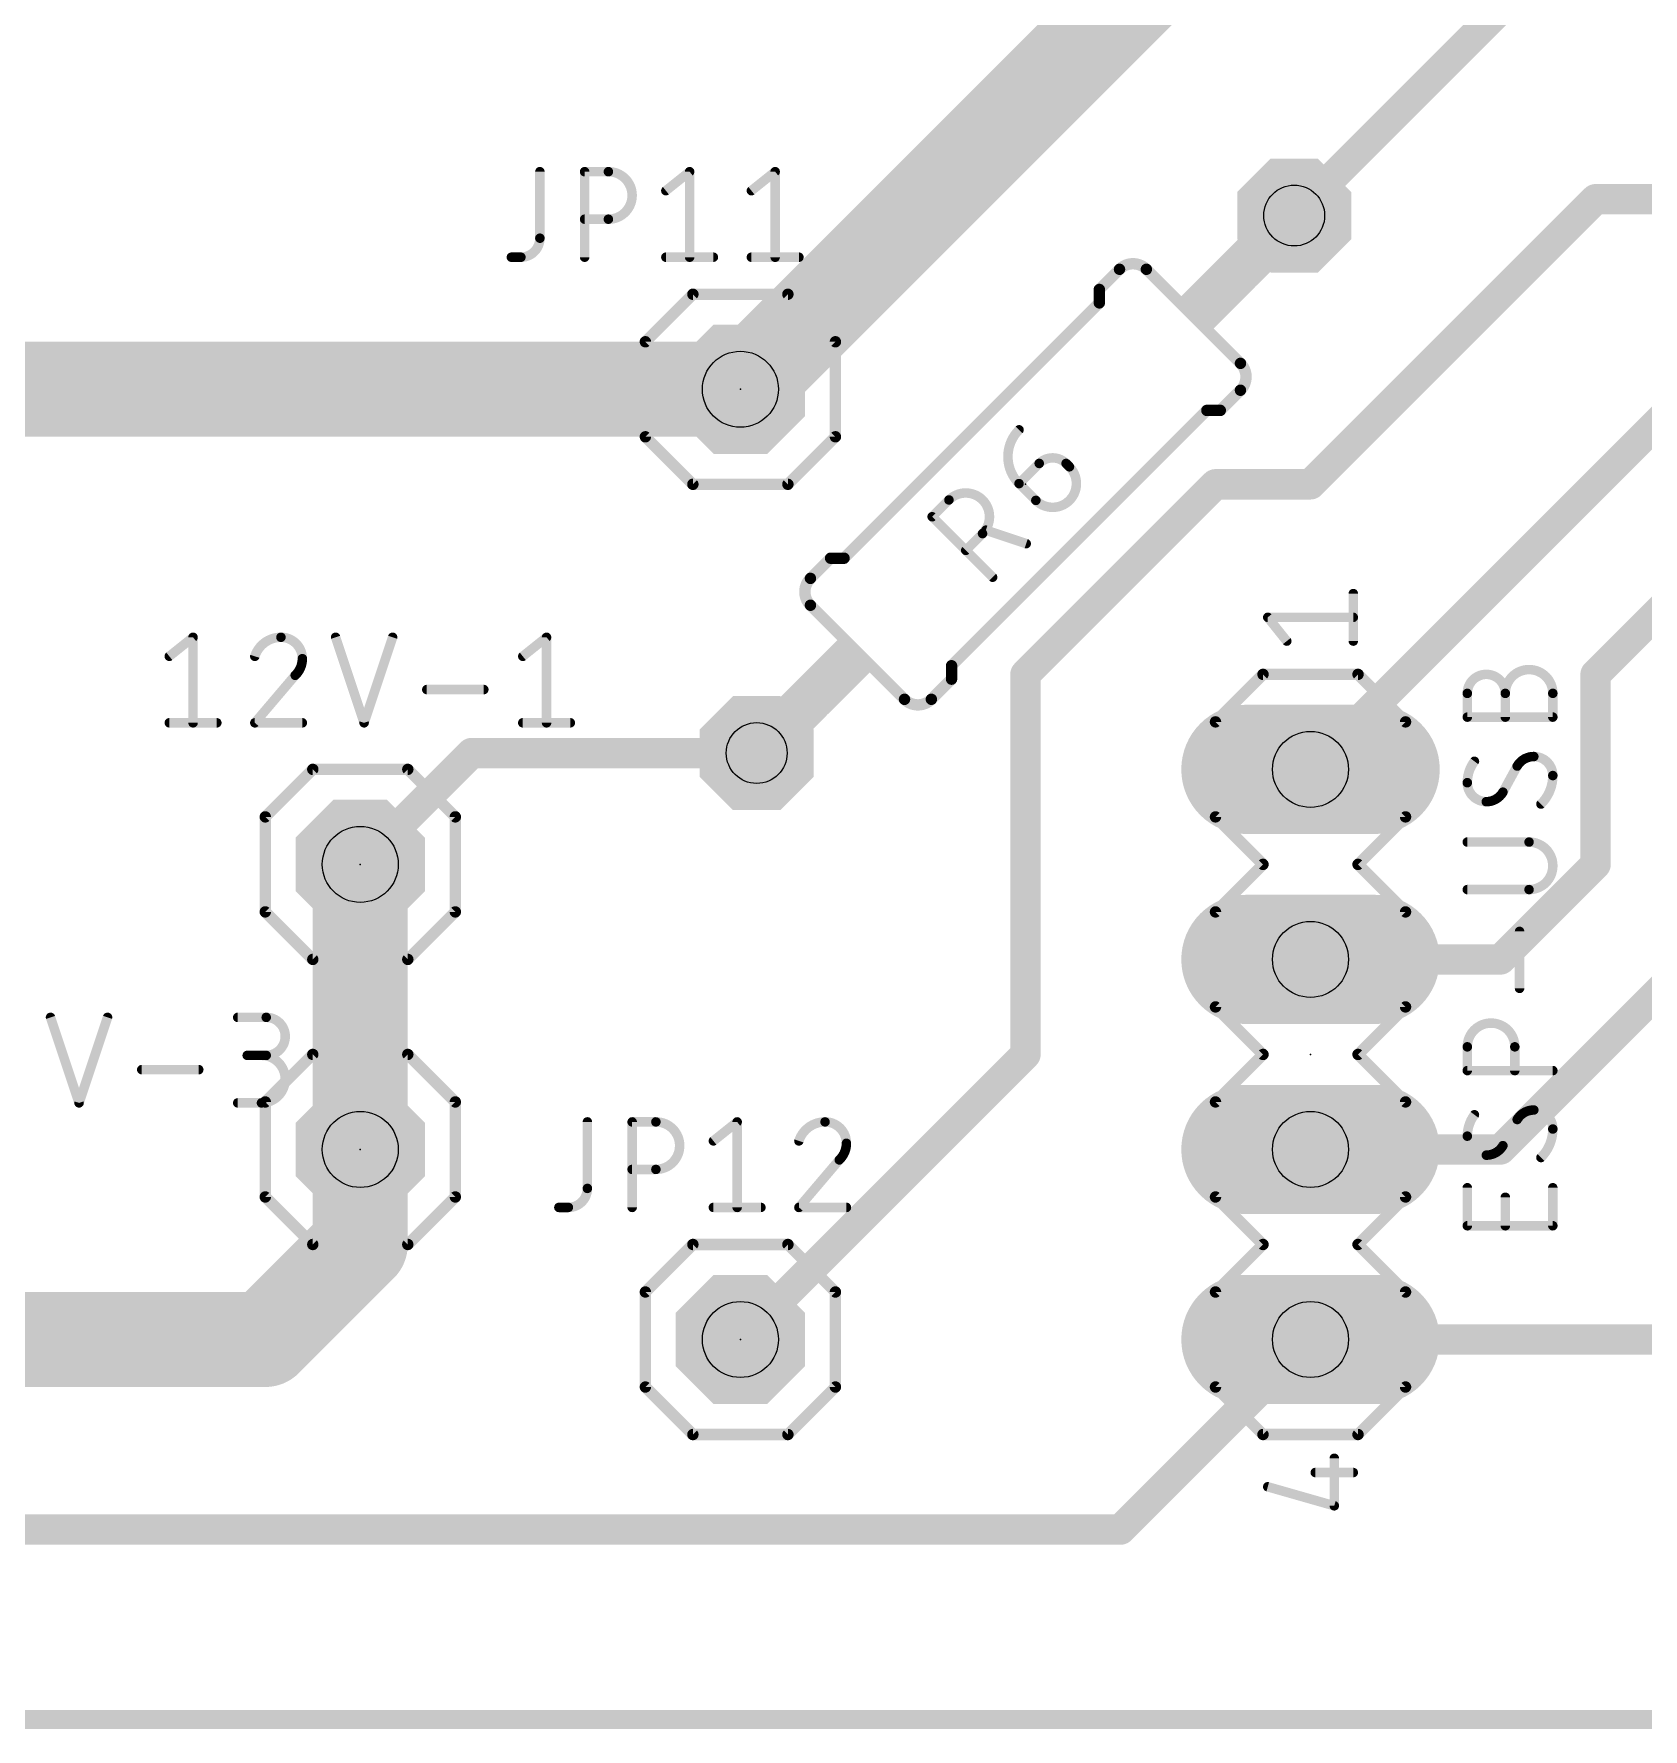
# Model space of a CAD drawing. Extents: x -0.44 to 7.02, y -0.01 to 4.84.
# Drawn here: x 1.678 to 2.525, y -0.005 to 0.887 of the extents above; entities that cross this region are included whole.
import ezdxf

# ---------------------------------------------------------------- set-up
doc = ezdxf.new("R2010")
doc.units = 0
for name, color, linetype in [('1', 12, 'CONTINUOUS'), ('17', 110, 'CONTINUOUS'), ('20', 31, 'CONTINUOUS'), ('21', 253, 'CONTINUOUS'), ('23', 53, 'CONTINUOUS'), ('25', 253, 'CONTINUOUS'), ('29', 253, 'CONTINUOUS'), ('30', 253, 'CONTINUOUS'), ('44', 253, 'CONTINUOUS'), ('51', 253, 'CONTINUOUS')]:
    doc.layers.add(name, color=color, linetype=linetype)

# ---------------------------------------------------------------- blocks, each defined once
blk = doc.blocks.new('RECT')
blk.add_solid([(-0.5, -0.5), (0.5, -0.5), (-0.5, 0.5), (0.5, 0.5)])
blk = doc.blocks.new('OCTAGONP')
at = {"const_width": 0.5}
blk.add_lwpolyline([(-0.25, -0.103553), (-0.25, 0.103553), (-0.103553, 0.25), (0.103553, 0.25), (0.25, 0.103553), (0.25, -0.103553), (0.103553, -0.25), (-0.103553, -0.25), (-0.25, -0.103553), (-0.25, 0.103553)], dxfattribs=at)
blk = doc.blocks.new('LONGP100')
at = {"const_width": 1}
blk.add_lwpolyline([(-0.5, 0), (0.5, 0)], dxfattribs=at)
at = {"const_width": 0.5}
for points in [[(-0.5, 0.25, 1), (-0.5, -0.25)], [(0.5, -0.25, 1), (0.5, 0.25)]]:
    blk.add_lwpolyline(points, format="xyb", dxfattribs=at)

msp = doc.modelspace()

# ---------------------------------------------------------------- linework, layer by layer
at = {"layer": '1'}
for points, const_width in [([(2.35, 0.5), (2.9, 1.05)], 0.016), ([(2.05, 0.7), (2.3, 0.95)], 0.05), ([(2.5, 0.55), (2.9, 0.95)], 0.016), ([(2.341421, 0.791421), (2.45, 0.9)], 0.016), ([(2.35, 0.65), (2.5, 0.8)], 0.016), ([(2.5, 0.8), (2.57, 0.8)], 0.016), ([(1.35, 0.7), (2.05, 0.7)], 0.05), ([(2.2, 0.55), (2.3, 0.65)], 0.016), ([(2.3, 0.65), (2.35, 0.65)], 0.016), ([(2.2, 0.35), (2.2, 0.55)], 0.016), ([(2.5, 0.45), (2.5, 0.55)], 0.016), ([(1.85, 0.45), (1.908579, 0.508579)], 0.016), ([(1.908579, 0.508579), (2.058579, 0.508579)], 0.016), ([(1.85, 0.45), (1.85, 0.3)], 0.05), ([(2.45, 0.4), (2.5, 0.45)], 0.016), ([(2.35, 0.4), (2.45, 0.4)], 0.016), ([(2.45, 0.3), (2.55, 0.4)], 0.016), ([(2.05, 0.2), (2.2, 0.35)], 0.016), ([(1.85, 0.25), (1.85, 0.3)], 0.05), ([(2.35, 0.3), (2.45, 0.3)], 0.016), ([(1.8, 0.2), (1.85, 0.25)], 0.05), ([(1.35, 0.2), (1.8, 0.2)], 0.05), ([(2.35, 0.2), (2.25, 0.1)], 0.016), ([(2.65, 0.2), (2.35, 0.2)], 0.016), ([(2.25, 0.1), (0.95, 0.1)], 0.016)]:
    msp.add_lwpolyline(points, dxfattribs=dict(at, const_width=const_width))
for points, const_width in [([(2.5, 0.804, 1), (2.5, 0.796)], 0.008), ([(2.502828, 0.797172, 1), (2.497172, 0.802828)], 0.008), ([(2.338593, 0.79425, 1), (2.34425, 0.788593)], 0.008), ([(2.05, 0.6875, 1), (2.05, 0.7125)], 0.025), ([(2.041161, 0.708839, 1), (2.058839, 0.691161)], 0.025), ([(2.3, 0.654, 1), (2.3, 0.646)], 0.008), ([(2.302828, 0.647172, 1), (2.297172, 0.652828)], 0.008), ([(2.347172, 0.652828, 1), (2.352828, 0.647172)], 0.008), ([(2.35, 0.646, 1), (2.35, 0.654)], 0.008), ([(2.204, 0.55, 1), (2.196, 0.55)], 0.008), ([(2.197172, 0.552828, 1), (2.202828, 0.547172)], 0.008), ([(2.504, 0.55, 1), (2.496, 0.55)], 0.008), ([(2.497172, 0.552828, 1), (2.502828, 0.547172)], 0.008), ([(1.908579, 0.512579, 1), (1.908579, 0.504579)], 0.008), ([(1.911407, 0.50575, 1), (1.90575, 0.511407)], 0.008), ([(2.058579, 0.504579, 1), (2.058579, 0.512579)], 0.008), ([(2.347172, 0.502828, 1), (2.352828, 0.497172)], 0.008), ([(1.8625, 0.45, 1), (1.8375, 0.45)], 0.025), ([(1.847172, 0.452828, 1), (1.852828, 0.447172)], 0.008), ([(2.502828, 0.447172, 1), (2.497172, 0.452828)], 0.008), ([(2.496, 0.45, 1), (2.504, 0.45)], 0.008), ([(2.35, 0.404, 1), (2.35, 0.396)], 0.008), ([(2.447172, 0.402828, 1), (2.452828, 0.397172)], 0.008), ([(2.45, 0.396, 1), (2.45, 0.404)], 0.008), ([(2.202828, 0.347172, 1), (2.197172, 0.352828)], 0.008), ([(2.196, 0.35, 1), (2.204, 0.35)], 0.008), ([(1.8625, 0.3, 1), (1.8375, 0.3)], 0.025), ([(1.8375, 0.3, 1), (1.8625, 0.3)], 0.025), ([(2.35, 0.304, 1), (2.35, 0.296)], 0.008), ([(2.447172, 0.302828, 1), (2.452828, 0.297172)], 0.008), ([(2.45, 0.296, 1), (2.45, 0.304)], 0.008), ([(1.858839, 0.241161, 1), (1.841161, 0.258839)], 0.025), ([(1.8375, 0.25, 1), (1.8625, 0.25)], 0.025), ([(1.8, 0.1875, 1), (1.8, 0.2125)], 0.025), ([(1.791161, 0.208839, 1), (1.808839, 0.191161)], 0.025), ([(2.047172, 0.202828, 1), (2.052828, 0.197172)], 0.008), ([(2.35, 0.204, 1), (2.35, 0.196)], 0.008), ([(2.352828, 0.197172, 1), (2.347172, 0.202828)], 0.008), ([(2.25, 0.096, 1), (2.25, 0.104)], 0.008), ([(2.247172, 0.102828, 1), (2.252828, 0.097172)], 0.008)]:
    msp.add_lwpolyline(points, format="xyb", dxfattribs=dict(at, const_width=const_width))
at = {"layer": '20', "const_width": 0.01}
msp.add_lwpolyline([(0.125, 0), (3.125, 0)], dxfattribs=at)
at = {"layer": '21'}
for points, const_width in [([(2.26364, 0.763137, 0.414214), (2.249497, 0.763137)], 0.006), ([(2.248437, 0.764198, 1), (2.250558, 0.762076)], 0.003), ([(2.250558, 0.762076, 1), (2.248437, 0.764198)], 0.003), ([(2.2647, 0.764198, 1), (2.262579, 0.762076)], 0.003), ([(2.262579, 0.762076, 1), (2.2647, 0.764198)], 0.003), ([(2.025, 0.7515, 1), (2.025, 0.7485)], 0.003), ([(2.026061, 0.748939, 1), (2.023939, 0.751061)], 0.003), ([(2.076061, 0.751061, 1), (2.073939, 0.748939)], 0.003), ([(2.075, 0.7485, 1), (2.075, 0.7515)], 0.003), ([(2.240391, 0.75253, 1), (2.237391, 0.75253)], 0.003), ([(2.23783, 0.753591, 1), (2.239952, 0.75147)], 0.003), ([(2.237391, 0.745459, 1), (2.240391, 0.745459)], 0.003), ([(2.239952, 0.744399, 1), (2.23783, 0.74652)], 0.003), ([(2.0015, 0.725, 1), (1.9985, 0.725)], 0.003), ([(1.998939, 0.726061, 1), (2.001061, 0.723939)], 0.003), ([(2.1015, 0.725, 1), (2.0985, 0.725)], 0.003), ([(2.098939, 0.723939, 1), (2.101061, 0.726061)], 0.003), ([(2.313137, 0.699497, 0.414214), (2.313137, 0.71364)], 0.006), ([(2.314198, 0.7147, 1), (2.312076, 0.712579)], 0.003), ([(2.312076, 0.712579, 1), (2.314198, 0.7147)], 0.003), ([(2.312076, 0.700558, 1), (2.314198, 0.698437)], 0.003), ([(2.314198, 0.698437, 1), (2.312076, 0.700558)], 0.003), ([(2.295459, 0.690391, 1), (2.295459, 0.687391)], 0.003), ([(2.29652, 0.68783, 1), (2.294399, 0.689952)], 0.003), ([(2.30147, 0.689952, 1), (2.303591, 0.68783)], 0.003), ([(2.30253, 0.687391, 1), (2.30253, 0.690391)], 0.003), ([(2.001061, 0.676061, 1), (1.998939, 0.673939)], 0.003), ([(2.101061, 0.673939, 1), (2.098939, 0.676061)], 0.003), ([(1.9985, 0.675, 1), (2.0015, 0.675)], 0.003), ([(2.0985, 0.675, 1), (2.1015, 0.675)], 0.003), ([(2.025, 0.6515, 1), (2.025, 0.6485)], 0.003), ([(2.023939, 0.648939, 1), (2.026061, 0.651061)], 0.003), ([(2.073939, 0.651061, 1), (2.076061, 0.648939)], 0.003), ([(2.075, 0.6485, 1), (2.075, 0.6515)], 0.003), ([(2.097469, 0.612609, 1), (2.097469, 0.609609)], 0.003), ([(2.09853, 0.610048, 1), (2.096409, 0.61217)], 0.003), ([(2.10348, 0.61217, 1), (2.105601, 0.610048)], 0.003), ([(2.10454, 0.609609, 1), (2.10454, 0.612609)], 0.003), ([(2.086863, 0.600502, 0.414214), (2.086863, 0.58636)], 0.006), ([(2.085802, 0.601563, 1), (2.087923, 0.599442)], 0.003), ([(2.087923, 0.599442, 1), (2.085802, 0.601563)], 0.003), ([(2.087923, 0.587421, 1), (2.085802, 0.5853)], 0.003), ([(2.085802, 0.5853, 1), (2.087923, 0.587421)], 0.003), ([(2.37375, 0.5925, 1), (2.37125, 0.5925)], 0.0025), ([(2.328476, 0.580781, 1), (2.326524, 0.579219)], 0.0025), ([(2.3275, 0.58125, 1), (2.3275, 0.57875)], 0.0025), ([(2.3725, 0.57875, 1), (2.3725, 0.58125)], 0.0025), ([(2.336524, 0.566719, 1), (2.338476, 0.568281)], 0.0025), ([(2.37125, 0.5675, 1), (2.37375, 0.5675)], 0.0025), ([(2.162609, 0.55454, 1), (2.159609, 0.55454)], 0.003), ([(2.160048, 0.555601, 1), (2.16217, 0.55348)], 0.003), ([(2.159609, 0.547469, 1), (2.162609, 0.547469)], 0.003), ([(2.16217, 0.546409, 1), (2.160048, 0.54853)], 0.003), ([(2.325, 0.5515, 1), (2.325, 0.5485)], 0.003), ([(2.326061, 0.548939, 1), (2.323939, 0.551061)], 0.003), ([(2.376061, 0.551061, 1), (2.373939, 0.548939)], 0.003), ([(2.375, 0.5485, 1), (2.375, 0.5515)], 0.003), ([(2.13636, 0.536863, 0.414214), (2.150502, 0.536863)], 0.006), ([(2.137421, 0.537923, 1), (2.1353, 0.535802)], 0.003), ([(2.1353, 0.535802, 1), (2.137421, 0.537923)], 0.003), ([(2.149442, 0.537923, 1), (2.151563, 0.535802)], 0.003), ([(2.151563, 0.535802, 1), (2.149442, 0.537923)], 0.003), ([(2.3015, 0.525, 1), (2.2985, 0.525)], 0.003), ([(2.298939, 0.526061, 1), (2.301061, 0.523939)], 0.003), ([(2.4015, 0.525, 1), (2.3985, 0.525)], 0.003), ([(2.398939, 0.523939, 1), (2.401061, 0.526061)], 0.003), ([(1.825, 0.5015, 1), (1.825, 0.4985)], 0.003), ([(1.826061, 0.498939, 1), (1.823939, 0.501061)], 0.003), ([(1.876061, 0.501061, 1), (1.873939, 0.498939)], 0.003), ([(1.875, 0.4985, 1), (1.875, 0.5015)], 0.003), ([(1.8015, 0.475, 1), (1.7985, 0.475)], 0.003), ([(1.798939, 0.476061, 1), (1.801061, 0.473939)], 0.003), ([(1.9015, 0.475, 1), (1.8985, 0.475)], 0.003), ([(1.898939, 0.473939, 1), (1.901061, 0.476061)], 0.003), ([(2.301061, 0.476061, 1), (2.298939, 0.473939)], 0.003), ([(2.2985, 0.475, 1), (2.3015, 0.475)], 0.003), ([(2.3985, 0.475, 1), (2.4015, 0.475)], 0.003), ([(2.401061, 0.473939, 1), (2.398939, 0.476061)], 0.003), ([(2.326061, 0.448939, 1), (2.323939, 0.451061)], 0.003), ([(2.323939, 0.448939, 1), (2.326061, 0.451061)], 0.003), ([(2.376061, 0.451061, 1), (2.373939, 0.448939)], 0.003), ([(2.373939, 0.451061, 1), (2.376061, 0.448939)], 0.003), ([(1.801061, 0.426061, 1), (1.798939, 0.423939)], 0.003), ([(1.7985, 0.425, 1), (1.8015, 0.425)], 0.003), ([(1.8985, 0.425, 1), (1.9015, 0.425)], 0.003), ([(1.901061, 0.423939, 1), (1.898939, 0.426061)], 0.003), ([(2.3015, 0.425, 1), (2.2985, 0.425)], 0.003), ([(2.298939, 0.426061, 1), (2.301061, 0.423939)], 0.003), ([(2.4015, 0.425, 1), (2.3985, 0.425)], 0.003), ([(2.398939, 0.423939, 1), (2.401061, 0.426061)], 0.003), ([(1.825, 0.4015, 1), (1.825, 0.3985)], 0.003), ([(1.823939, 0.398939, 1), (1.826061, 0.401061)], 0.003), ([(1.873939, 0.401061, 1), (1.876061, 0.398939)], 0.003), ([(1.875, 0.3985, 1), (1.875, 0.4015)], 0.003), ([(2.301061, 0.376061, 1), (2.298939, 0.373939)], 0.003), ([(2.2985, 0.375, 1), (2.3015, 0.375)], 0.003), ([(2.3985, 0.375, 1), (2.4015, 0.375)], 0.003), ([(2.401061, 0.373939, 1), (2.398939, 0.376061)], 0.003), ([(1.825, 0.3515, 1), (1.825, 0.3485)], 0.003), ([(1.826061, 0.348939, 1), (1.823939, 0.351061)], 0.003), ([(1.876061, 0.351061, 1), (1.873939, 0.348939)], 0.003), ([(1.875, 0.3485, 1), (1.875, 0.3515)], 0.003), ([(2.326061, 0.348939, 1), (2.323939, 0.351061)], 0.003), ([(2.323939, 0.348939, 1), (2.326061, 0.351061)], 0.003), ([(2.376061, 0.351061, 1), (2.373939, 0.348939)], 0.003), ([(2.373939, 0.351061, 1), (2.376061, 0.348939)], 0.003), ([(1.8015, 0.325, 1), (1.7985, 0.325)], 0.003), ([(1.798939, 0.326061, 1), (1.801061, 0.323939)], 0.003), ([(1.9015, 0.325, 1), (1.8985, 0.325)], 0.003), ([(1.898939, 0.323939, 1), (1.901061, 0.326061)], 0.003), ([(2.3015, 0.325, 1), (2.2985, 0.325)], 0.003), ([(2.298939, 0.326061, 1), (2.301061, 0.323939)], 0.003), ([(2.4015, 0.325, 1), (2.3985, 0.325)], 0.003), ([(2.398939, 0.323939, 1), (2.401061, 0.326061)], 0.003), ([(1.801061, 0.276061, 1), (1.798939, 0.273939)], 0.003), ([(1.901061, 0.273939, 1), (1.898939, 0.276061)], 0.003), ([(2.301061, 0.276061, 1), (2.298939, 0.273939)], 0.003), ([(2.401061, 0.273939, 1), (2.398939, 0.276061)], 0.003), ([(1.7985, 0.275, 1), (1.8015, 0.275)], 0.003), ([(1.8985, 0.275, 1), (1.9015, 0.275)], 0.003), ([(2.2985, 0.275, 1), (2.3015, 0.275)], 0.003), ([(2.3985, 0.275, 1), (2.4015, 0.275)], 0.003), ([(1.825, 0.2515, 1), (1.825, 0.2485)], 0.003), ([(1.823939, 0.248939, 1), (1.826061, 0.251061)], 0.003), ([(1.873939, 0.251061, 1), (1.876061, 0.248939)], 0.003), ([(1.875, 0.2485, 1), (1.875, 0.2515)], 0.003), ([(2.025, 0.2515, 1), (2.025, 0.2485)], 0.003), ([(2.026061, 0.248939, 1), (2.023939, 0.251061)], 0.003), ([(2.076061, 0.251061, 1), (2.073939, 0.248939)], 0.003), ([(2.075, 0.2485, 1), (2.075, 0.2515)], 0.003), ([(2.326061, 0.248939, 1), (2.323939, 0.251061)], 0.003), ([(2.323939, 0.248939, 1), (2.326061, 0.251061)], 0.003), ([(2.376061, 0.251061, 1), (2.373939, 0.248939)], 0.003), ([(2.373939, 0.251061, 1), (2.376061, 0.248939)], 0.003), ([(2.0015, 0.225, 1), (1.9985, 0.225)], 0.003), ([(1.998939, 0.226061, 1), (2.001061, 0.223939)], 0.003), ([(2.1015, 0.225, 1), (2.0985, 0.225)], 0.003), ([(2.098939, 0.223939, 1), (2.101061, 0.226061)], 0.003), ([(2.3015, 0.225, 1), (2.2985, 0.225)], 0.003), ([(2.298939, 0.226061, 1), (2.301061, 0.223939)], 0.003), ([(2.4015, 0.225, 1), (2.3985, 0.225)], 0.003), ([(2.398939, 0.223939, 1), (2.401061, 0.226061)], 0.003), ([(2.001061, 0.176061, 1), (1.998939, 0.173939)], 0.003), ([(1.9985, 0.175, 1), (2.0015, 0.175)], 0.003), ([(2.0985, 0.175, 1), (2.1015, 0.175)], 0.003), ([(2.101061, 0.173939, 1), (2.098939, 0.176061)], 0.003), ([(2.301061, 0.176061, 1), (2.298939, 0.173939)], 0.003), ([(2.2985, 0.175, 1), (2.3015, 0.175)], 0.003), ([(2.3985, 0.175, 1), (2.4015, 0.175)], 0.003), ([(2.401061, 0.173939, 1), (2.398939, 0.176061)], 0.003), ([(2.025, 0.1515, 1), (2.025, 0.1485)], 0.003), ([(2.023939, 0.148939, 1), (2.026061, 0.151061)], 0.003), ([(2.073939, 0.151061, 1), (2.076061, 0.148939)], 0.003), ([(2.075, 0.1485, 1), (2.075, 0.1515)], 0.003), ([(2.325, 0.1515, 1), (2.325, 0.1485)], 0.003), ([(2.323939, 0.148939, 1), (2.326061, 0.151061)], 0.003), ([(2.373939, 0.151061, 1), (2.376061, 0.148939)], 0.003), ([(2.375, 0.1485, 1), (2.375, 0.1515)], 0.003), ([(2.36375, 0.1375, 1), (2.36125, 0.1375)], 0.0025), ([(2.327843, 0.123702, 1), (2.327157, 0.121298)], 0.0025), ([(2.3525, 0.13125, 1), (2.3525, 0.12875)], 0.0025), ([(2.3725, 0.12875, 1), (2.3725, 0.13125)], 0.0025), ([(2.36125, 0.1125, 1), (2.36375, 0.1125)], 0.0025), ([(2.362157, 0.111298, 1), (2.362843, 0.113702)], 0.0025)]:
    msp.add_lwpolyline(points, format="xyb", dxfattribs=dict(at, const_width=const_width))
for points, const_width in [([(2.249497, 0.763137), (2.238891, 0.75253)], 0.006), ([(2.313137, 0.71364), (2.26364, 0.763137)], 0.006), ([(2.025, 0.75), (2, 0.725)], 0.006), ([(2.025, 0.75), (2.075, 0.75)], 0.006), ([(2.075, 0.75), (2.1, 0.725)], 0.006), ([(2.238891, 0.745459), (2.238891, 0.75253)], 0.006), ([(2.238891, 0.745459), (2.10454, 0.611109)], 0.006), ([(2, 0.725), (2, 0.675)], 0.006), ([(2.1, 0.725), (2.1, 0.675)], 0.006), ([(2.313137, 0.699497), (2.30253, 0.688891)], 0.006), ([(2.295459, 0.688891), (2.161109, 0.55454)], 0.006), ([(2.295459, 0.688891), (2.30253, 0.688891)], 0.006), ([(2, 0.675), (2.025, 0.65)], 0.006), ([(2.1, 0.675), (2.075, 0.65)], 0.006), ([(2.075, 0.65), (2.025, 0.65)], 0.006), ([(2.086863, 0.600502), (2.097469, 0.611109)], 0.006), ([(2.10454, 0.611109), (2.097469, 0.611109)], 0.006), ([(2.13636, 0.536863), (2.086863, 0.58636)], 0.006), ([(2.3725, 0.5675), (2.3725, 0.5925)], 0.005), ([(2.3375, 0.5675), (2.3275, 0.58)], 0.005), ([(2.3275, 0.58), (2.3725, 0.58)], 0.005), ([(2.161109, 0.55454), (2.161109, 0.547469)], 0.006), ([(2.150502, 0.536863), (2.161109, 0.547469)], 0.006), ([(2.325, 0.55), (2.3, 0.525)], 0.006), ([(2.375, 0.55), (2.325, 0.55)], 0.006), ([(2.4, 0.525), (2.375, 0.55)], 0.006), ([(2.3, 0.475), (2.3, 0.525)], 0.006), ([(2.4, 0.525), (2.4, 0.475)], 0.006), ([(1.825, 0.5), (1.8, 0.475)], 0.006), ([(1.825, 0.5), (1.875, 0.5)], 0.006), ([(1.875, 0.5), (1.9, 0.475)], 0.006), ([(1.8, 0.475), (1.8, 0.425)], 0.006), ([(1.9, 0.475), (1.9, 0.425)], 0.006), ([(2.325, 0.45), (2.3, 0.475)], 0.006), ([(2.4, 0.475), (2.375, 0.45)], 0.006), ([(2.3, 0.425), (2.325, 0.45)], 0.006), ([(2.375, 0.45), (2.4, 0.425)], 0.006), ([(1.8, 0.425), (1.825, 0.4)], 0.006), ([(1.9, 0.425), (1.875, 0.4)], 0.006), ([(2.3, 0.375), (2.3, 0.425)], 0.006), ([(2.4, 0.425), (2.4, 0.375)], 0.006), ([(1.875, 0.4), (1.825, 0.4)], 0.006), ([(2.325, 0.35), (2.3, 0.375)], 0.006), ([(2.4, 0.375), (2.375, 0.35)], 0.006), ([(1.825, 0.35), (1.8, 0.325)], 0.006), ([(1.825, 0.35), (1.875, 0.35)], 0.006), ([(1.875, 0.35), (1.9, 0.325)], 0.006), ([(2.3, 0.325), (2.325, 0.35)], 0.006), ([(2.375, 0.35), (2.4, 0.325)], 0.006), ([(1.8, 0.325), (1.8, 0.275)], 0.006), ([(1.9, 0.325), (1.9, 0.275)], 0.006), ([(2.3, 0.275), (2.3, 0.325)], 0.006), ([(2.4, 0.325), (2.4, 0.275)], 0.006), ([(1.8, 0.275), (1.825, 0.25)], 0.006), ([(1.9, 0.275), (1.875, 0.25)], 0.006), ([(2.325, 0.25), (2.3, 0.275)], 0.006), ([(2.4, 0.275), (2.375, 0.25)], 0.006), ([(1.875, 0.25), (1.825, 0.25)], 0.006), ([(2.025, 0.25), (2, 0.225)], 0.006), ([(2.025, 0.25), (2.075, 0.25)], 0.006), ([(2.075, 0.25), (2.1, 0.225)], 0.006), ([(2.325, 0.25), (2.3, 0.225)], 0.006), ([(2.4, 0.225), (2.375, 0.25)], 0.006), ([(2, 0.225), (2, 0.175)], 0.006), ([(2.1, 0.225), (2.1, 0.175)], 0.006), ([(2.3, 0.175), (2.3, 0.225)], 0.006), ([(2.4, 0.225), (2.4, 0.175)], 0.006), ([(2, 0.175), (2.025, 0.15)], 0.006), ([(2.1, 0.175), (2.075, 0.15)], 0.006), ([(2.325, 0.15), (2.3, 0.175)], 0.006), ([(2.4, 0.175), (2.375, 0.15)], 0.006), ([(2.075, 0.15), (2.025, 0.15)], 0.006), ([(2.375, 0.15), (2.325, 0.15)], 0.006), ([(2.3625, 0.1125), (2.3625, 0.1375)], 0.005), ([(2.3275, 0.1225), (2.3625, 0.1125)], 0.005), ([(2.3525, 0.13), (2.3725, 0.13)], 0.005)]:
    msp.add_lwpolyline(points, dxfattribs=dict(at, const_width=const_width))
at = {"layer": '23'}
for p in [(2.05, 0.7), (2.2, 0.65), (1.85, 0.45), (2.35, 0.35), (1.85, 0.3), (2.05, 0.2)]:
    msp.add_point(p, dxfattribs=at)
at = {"layer": '25', "const_width": 0.005}
for points in [[(1.9445, 0.8145), (1.9445, 0.7795)], [(1.968044, 0.7695), (1.968044, 0.8145)], [(1.968044, 0.8145), (1.980544, 0.8145)], [(2.010794, 0.8045), (2.023294, 0.8145)], [(2.023294, 0.8145), (2.023294, 0.7695)], [(2.055794, 0.8045), (2.068294, 0.8145)], [(2.068294, 0.8145), (2.068294, 0.7695)], [(1.980544, 0.7895), (1.968044, 0.7895)], [(1.9345, 0.7695), (1.9295, 0.7695)], [(2.010794, 0.7695), (2.035794, 0.7695)], [(2.055794, 0.7695), (2.080794, 0.7695)], [(2.196632, 0.650375), (2.207238, 0.660982)], [(2.22138, 0.660982), (2.223148, 0.659214)], [(2.20547, 0.641537), (2.196632, 0.650375)], [(2.1509, 0.632928), (2.159739, 0.641767)], [(2.18272, 0.601109), (2.1509, 0.632928)], [(2.177417, 0.62409), (2.168578, 0.615251)], [(2.200398, 0.618786), (2.179185, 0.625857)], [(1.7495, 0.5595), (1.762, 0.5695)], [(1.762, 0.5695), (1.762, 0.5245)], [(1.837, 0.5695), (1.852, 0.5245)], [(1.852, 0.5245), (1.867, 0.5695)], [(1.9355, 0.5595), (1.948, 0.5695)], [(1.948, 0.5695), (1.948, 0.5245)], [(1.81575, 0.5495), (1.7945, 0.5245)], [(1.885, 0.542), (1.915, 0.542)], [(2.4325, 0.5275), (2.4325, 0.54)], [(2.4525, 0.5275), (2.4525, 0.54)], [(2.4775, 0.54), (2.4775, 0.5275)], [(1.7495, 0.5245), (1.7745, 0.5245)], [(1.7945, 0.5245), (1.8195, 0.5245)], [(1.9355, 0.5245), (1.9605, 0.5245)], [(2.4775, 0.5275), (2.4325, 0.5275)], [(2.45875, 0.50175), (2.45125, 0.488)], [(2.465, 0.46175), (2.4325, 0.46175)], [(2.4325, 0.43675), (2.465, 0.43675)], [(2.46, 0.38475), (2.46, 0.41475)], [(1.687, 0.3695), (1.702, 0.3245)], [(1.702, 0.3245), (1.717, 0.3695)], [(1.7855, 0.3695), (1.8005, 0.3695)], [(1.8005, 0.3495), (1.7905, 0.3495)], [(2.4325, 0.3415), (2.4325, 0.354)], [(2.4575, 0.354), (2.4575, 0.3415)], [(1.735, 0.342), (1.765, 0.342)], [(2.4775, 0.3415), (2.4325, 0.3415)], [(1.7855, 0.3245), (1.798, 0.3245)], [(1.9695, 0.3145), (1.9695, 0.2795)], [(1.993044, 0.2695), (1.993044, 0.3145)], [(1.993044, 0.3145), (2.005544, 0.3145)], [(2.035794, 0.3045), (2.048294, 0.3145)], [(2.048294, 0.3145), (2.048294, 0.2695)], [(2.45875, 0.31575), (2.45125, 0.302)], [(2.102044, 0.2945), (2.080794, 0.2695)], [(2.005544, 0.2895), (1.993044, 0.2895)], [(2.4325, 0.25985), (2.4325, 0.27985)], [(2.4525, 0.25985), (2.4525, 0.27485)], [(2.4775, 0.27985), (2.4775, 0.25985)], [(1.9595, 0.2695), (1.9545, 0.2695)], [(2.035794, 0.2695), (2.060794, 0.2695)], [(2.080794, 0.2695), (2.105794, 0.2695)], [(2.4775, 0.25985), (2.4325, 0.25985)]]:
    msp.add_lwpolyline(points, dxfattribs=at)
at = {"layer": '25'}
for points, const_width in [([(1.94575, 0.8145, 1), (1.94325, 0.8145)], 0.0025), ([(1.969294, 0.8145, 1), (1.966794, 0.8145)], 0.0025), ([(1.968044, 0.81575, 1), (1.968044, 0.81325)], 0.0025), ([(1.980544, 0.7895, 1), (1.980544, 0.8145)], 0.005), ([(1.980544, 0.81575, 1), (1.980544, 0.81325)], 0.0025), ([(1.980544, 0.81325, 1), (1.980544, 0.81575)], 0.0025), ([(2.024544, 0.8145, 1), (2.022044, 0.8145)], 0.0025), ([(2.024075, 0.813524, 1), (2.022513, 0.815476)], 0.0025), ([(2.069544, 0.8145, 1), (2.067044, 0.8145)], 0.0025), ([(2.069075, 0.813524, 1), (2.067513, 0.815476)], 0.0025), ([(2.010013, 0.805476, 1), (2.011575, 0.803524)], 0.0025), ([(2.055013, 0.805476, 1), (2.056575, 0.803524)], 0.0025), ([(1.968044, 0.79075, 1), (1.968044, 0.78825)], 0.0025), ([(1.980544, 0.79075, 1), (1.980544, 0.78825)], 0.0025), ([(1.980544, 0.78825, 1), (1.980544, 0.79075)], 0.0025), ([(1.9345, 0.7695, 0.414214), (1.9445, 0.7795)], 0.005), ([(1.94575, 0.7795, 1), (1.94325, 0.7795)], 0.0025), ([(1.94325, 0.7795, 1), (1.94575, 0.7795)], 0.0025), ([(1.9295, 0.77075, 1), (1.9295, 0.76825)], 0.0025), ([(1.9345, 0.77075, 1), (1.9345, 0.76825)], 0.0025), ([(1.9345, 0.76825, 1), (1.9345, 0.77075)], 0.0025), ([(1.966794, 0.7695, 1), (1.969294, 0.7695)], 0.0025), ([(2.010794, 0.77075, 1), (2.010794, 0.76825)], 0.0025), ([(2.022044, 0.7695, 1), (2.024544, 0.7695)], 0.0025), ([(2.035794, 0.76825, 1), (2.035794, 0.77075)], 0.0025), ([(2.055794, 0.77075, 1), (2.055794, 0.76825)], 0.0025), ([(2.067044, 0.7695, 1), (2.069544, 0.7695)], 0.0025), ([(2.080794, 0.76825, 1), (2.080794, 0.77075)], 0.0025), ([(2.196632, 0.67866, 0.414214), (2.196632, 0.650375)], 0.005), ([(2.197516, 0.677776, 1), (2.195748, 0.679543)], 0.0025), ([(2.20547, 0.641537, 1.000038), (2.223148, 0.659214)], 0.005), ([(2.22138, 0.660982, 0.414211), (2.207238, 0.660982)], 0.005), ([(2.206354, 0.661866, 1), (2.208122, 0.660098)], 0.0025), ([(2.208122, 0.660098, 1), (2.206354, 0.661866)], 0.0025), ([(2.222264, 0.661866, 1), (2.220497, 0.660098)], 0.0025), ([(2.220497, 0.660098, 1), (2.222264, 0.661866)], 0.0025), ([(2.224032, 0.660098, 1), (2.222264, 0.65833)], 0.0025), ([(2.222264, 0.65833, 1), (2.224032, 0.660098)], 0.0025), ([(2.197516, 0.651259, 1), (2.195748, 0.649491)], 0.0025), ([(2.195748, 0.651259, 1), (2.197516, 0.649491)], 0.0025), ([(2.195748, 0.649491, 1), (2.197516, 0.651259)], 0.0025), ([(2.177417, 0.62409, 1), (2.159739, 0.641767)], 0.005), ([(2.158855, 0.642651, 1), (2.160623, 0.640883)], 0.0025), ([(2.160623, 0.640883, 1), (2.158855, 0.642651)], 0.0025), ([(2.206354, 0.64242, 1), (2.204586, 0.640653)], 0.0025), ([(2.204587, 0.640653, 1), (2.206354, 0.64242)], 0.0025), ([(2.151784, 0.633812, 1), (2.150017, 0.632045)], 0.0025), ([(2.150017, 0.633812, 1), (2.151784, 0.632045)], 0.0025), ([(2.176533, 0.624973, 1), (2.178301, 0.623206)], 0.0025), ([(2.178301, 0.623206, 1), (2.176533, 0.624973)], 0.0025), ([(2.17958, 0.627043, 1), (2.17879, 0.624671)], 0.0025), ([(2.167694, 0.616135, 1), (2.169462, 0.614367)], 0.0025), ([(2.200003, 0.6176, 1), (2.200793, 0.619972)], 0.0025), ([(2.181836, 0.600225, 1), (2.183604, 0.601993)], 0.0025), ([(1.76325, 0.5695, 1), (1.76075, 0.5695)], 0.0025), ([(1.762781, 0.568524, 1), (1.761219, 0.570476)], 0.0025), ([(1.80825, 0.5695, 0.325184), (1.7945, 0.5595)], 0.005), ([(1.8195, 0.55825, 0.414214), (1.80825, 0.5695)], 0.005), ([(1.80825, 0.57075, 1), (1.80825, 0.56825)], 0.0025), ([(1.80825, 0.56825, 1), (1.80825, 0.57075)], 0.0025), ([(1.838186, 0.569895, 1), (1.835814, 0.569105)], 0.0025), ([(1.868186, 0.569105, 1), (1.865814, 0.569895)], 0.0025), ([(1.94925, 0.5695, 1), (1.94675, 0.5695)], 0.0025), ([(1.948781, 0.568524, 1), (1.947219, 0.570476)], 0.0025), ([(1.748719, 0.560476, 1), (1.750281, 0.558524)], 0.0025), ([(1.793311, 0.559885, 1), (1.795689, 0.559115)], 0.0025), ([(1.81575, 0.5495, 0.205258), (1.8195, 0.55825)], 0.005), ([(1.82075, 0.55825, 1), (1.81825, 0.55825)], 0.0025), ([(1.81825, 0.55825, 1), (1.82075, 0.55825)], 0.0025), ([(1.934719, 0.560476, 1), (1.936281, 0.558524)], 0.0025), ([(2.4775, 0.54, 1), (2.4525, 0.54)], 0.005), ([(1.814888, 0.550405, 1), (1.816612, 0.548595)], 0.0025), ([(1.816702, 0.54869, 1), (1.814798, 0.55031)], 0.0025), ([(1.885, 0.54325, 1), (1.885, 0.54075)], 0.0025), ([(1.915, 0.54075, 1), (1.915, 0.54325)], 0.0025), ([(2.4525, 0.54, 1), (2.4325, 0.54)], 0.005), ([(2.43375, 0.54, 1), (2.43125, 0.54)], 0.0025), ([(2.43125, 0.54, 1), (2.43375, 0.54)], 0.0025), ([(2.45375, 0.54, 1), (2.45125, 0.54)], 0.0025), ([(2.45125, 0.54, 1), (2.45375, 0.54)], 0.0025), ([(2.45125, 0.54, 1), (2.45375, 0.54)], 0.0025), ([(2.47875, 0.54, 1), (2.47625, 0.54)], 0.0025), ([(2.47625, 0.54, 1), (2.47875, 0.54)], 0.0025), ([(1.7495, 0.52575, 1), (1.7495, 0.52325)], 0.0025), ([(1.7745, 0.52325, 1), (1.7745, 0.52575)], 0.0025), ([(1.7945, 0.52575, 1), (1.7945, 0.52325)], 0.0025), ([(1.793548, 0.52531, 1), (1.795452, 0.52369)], 0.0025), ([(1.8195, 0.52325, 1), (1.8195, 0.52575)], 0.0025), ([(1.9355, 0.52575, 1), (1.9355, 0.52325)], 0.0025), ([(1.9605, 0.52325, 1), (1.9605, 0.52575)], 0.0025), ([(2.4325, 0.52875, 1), (2.4325, 0.52625)], 0.0025), ([(2.43125, 0.5275, 1), (2.43375, 0.5275)], 0.0025), ([(2.45125, 0.5275, 1), (2.45375, 0.5275)], 0.0025), ([(2.47625, 0.5275, 1), (2.47875, 0.5275)], 0.0025), ([(2.4775, 0.52625, 1), (2.4775, 0.52875)], 0.0025), ([(1.76075, 0.5245, 1), (1.76325, 0.5245)], 0.0025), ([(1.850814, 0.524895, 1), (1.853186, 0.524105)], 0.0025), ([(1.850814, 0.524105, 1), (1.853186, 0.524895)], 0.0025), ([(1.94675, 0.5245, 1), (1.94925, 0.5245)], 0.0025), ([(2.4675, 0.50675, 0.265564), (2.45875, 0.50175)], 0.005), ([(2.4775, 0.49675, 0.414214), (2.4675, 0.50675)], 0.005), ([(2.4675, 0.508, 1), (2.4675, 0.5055)], 0.0025), ([(2.4675, 0.5055, 1), (2.4675, 0.508)], 0.0025), ([(2.43625, 0.50425, 0.162278), (2.4325, 0.493)], 0.005), ([(2.43725, 0.5035, 1), (2.43525, 0.505)], 0.0025), ([(2.457673, 0.502385, 1), (2.459827, 0.501115)], 0.0025), ([(2.459847, 0.501151, 1), (2.457653, 0.502349)], 0.0025), ([(2.4325, 0.493, 0.414214), (2.4425, 0.483)], 0.005), ([(2.43375, 0.493, 1), (2.43125, 0.493)], 0.0025), ([(2.43125, 0.493, 1), (2.43375, 0.493)], 0.0025), ([(2.47125, 0.48175, 0.2), (2.4775, 0.49675)], 0.005), ([(2.47875, 0.49675, 1), (2.47625, 0.49675)], 0.0025), ([(2.47625, 0.49675, 1), (2.47875, 0.49675)], 0.0025), ([(2.4425, 0.483, 0.265564), (2.45125, 0.488)], 0.005), ([(2.4425, 0.48425, 1), (2.4425, 0.48175)], 0.0025), ([(2.4425, 0.48175, 1), (2.4425, 0.48425)], 0.0025), ([(2.450153, 0.488599, 1), (2.452347, 0.487401)], 0.0025), ([(2.452327, 0.487365, 1), (2.450173, 0.488635)], 0.0025), ([(2.47037, 0.482638, 1), (2.47213, 0.480862)], 0.0025), ([(2.4325, 0.463, 1), (2.4325, 0.4605)], 0.0025), ([(2.465, 0.43675, 1), (2.465, 0.46175)], 0.005), ([(2.465, 0.463, 1), (2.465, 0.4605)], 0.0025), ([(2.465, 0.4605, 1), (2.465, 0.463)], 0.0025), ([(2.4325, 0.438, 1), (2.4325, 0.4355)], 0.0025), ([(2.465, 0.438, 1), (2.465, 0.4355)], 0.0025), ([(2.465, 0.4355, 1), (2.465, 0.438)], 0.0025), ([(2.46125, 0.41475, 1), (2.45875, 0.41475)], 0.0025), ([(2.45875, 0.38475, 1), (2.46125, 0.38475)], 0.0025), ([(1.688186, 0.369895, 1), (1.685814, 0.369105)], 0.0025), ([(1.718186, 0.369105, 1), (1.715814, 0.369895)], 0.0025), ([(1.7855, 0.37075, 1), (1.7855, 0.36825)], 0.0025), ([(1.8005, 0.3495, 1), (1.8005, 0.3695)], 0.005), ([(1.8005, 0.37075, 1), (1.8005, 0.36825)], 0.0025), ([(1.8005, 0.36825, 1), (1.8005, 0.37075)], 0.0025), ([(2.4575, 0.354, 1), (2.4325, 0.354)], 0.005), ([(1.7905, 0.35075, 1), (1.7905, 0.34825)], 0.0025), ([(1.798, 0.3245, 1), (1.798, 0.3495)], 0.005), ([(1.798, 0.35075, 1), (1.798, 0.34825)], 0.0025), ([(1.8005, 0.35075, 1), (1.8005, 0.34825)], 0.0025), ([(1.8005, 0.34825, 1), (1.8005, 0.35075)], 0.0025), ([(2.43375, 0.354, 1), (2.43125, 0.354)], 0.0025), ([(2.43125, 0.354, 1), (2.43375, 0.354)], 0.0025), ([(2.45875, 0.354, 1), (2.45625, 0.354)], 0.0025), ([(2.45625, 0.354, 1), (2.45875, 0.354)], 0.0025), ([(1.735, 0.34325, 1), (1.735, 0.34075)], 0.0025), ([(1.765, 0.34075, 1), (1.765, 0.34325)], 0.0025), ([(2.4325, 0.34275, 1), (2.4325, 0.34025)], 0.0025), ([(2.43125, 0.3415, 1), (2.43375, 0.3415)], 0.0025), ([(2.45625, 0.3415, 1), (2.45875, 0.3415)], 0.0025), ([(2.4775, 0.34025, 1), (2.4775, 0.34275)], 0.0025), ([(1.700814, 0.324895, 1), (1.703186, 0.324105)], 0.0025), ([(1.700814, 0.324105, 1), (1.703186, 0.324895)], 0.0025), ([(1.7855, 0.32575, 1), (1.7855, 0.32325)], 0.0025), ([(1.798, 0.32575, 1), (1.798, 0.32325)], 0.0025), ([(1.798, 0.32325, 1), (1.798, 0.32575)], 0.0025), ([(2.4675, 0.32075, 0.265564), (2.45875, 0.31575)], 0.005), ([(2.4775, 0.31075, 0.414214), (2.4675, 0.32075)], 0.005), ([(2.4675, 0.322, 1), (2.4675, 0.3195)], 0.0025), ([(2.4675, 0.3195, 1), (2.4675, 0.322)], 0.0025), ([(1.97075, 0.3145, 1), (1.96825, 0.3145)], 0.0025), ([(1.994294, 0.3145, 1), (1.991794, 0.3145)], 0.0025), ([(1.993044, 0.31575, 1), (1.993044, 0.31325)], 0.0025), ([(2.005544, 0.2895, 1), (2.005544, 0.3145)], 0.005), ([(2.005544, 0.31575, 1), (2.005544, 0.31325)], 0.0025), ([(2.005544, 0.31325, 1), (2.005544, 0.31575)], 0.0025), ([(2.049544, 0.3145, 1), (2.047044, 0.3145)], 0.0025), ([(2.049075, 0.313524, 1), (2.047513, 0.315476)], 0.0025), ([(2.094544, 0.3145, 0.325184), (2.080794, 0.3045)], 0.005), ([(2.105794, 0.30325, 0.414214), (2.094544, 0.3145)], 0.005), ([(2.094544, 0.31575, 1), (2.094544, 0.31325)], 0.0025), ([(2.094544, 0.31325, 1), (2.094544, 0.31575)], 0.0025), ([(2.43625, 0.31825, 0.162278), (2.4325, 0.307)], 0.005), ([(2.43725, 0.3175, 1), (2.43525, 0.319)], 0.0025), ([(2.457673, 0.316385, 1), (2.459827, 0.315115)], 0.0025), ([(2.459847, 0.315151, 1), (2.457653, 0.316349)], 0.0025), ([(2.47125, 0.29575, 0.2), (2.4775, 0.31075)], 0.005), ([(2.47875, 0.31075, 1), (2.47625, 0.31075)], 0.0025), ([(2.035013, 0.305476, 1), (2.036575, 0.303524)], 0.0025), ([(2.079605, 0.304885, 1), (2.081983, 0.304115)], 0.0025), ([(2.102044, 0.2945, 0.205258), (2.105794, 0.30325)], 0.005), ([(2.107044, 0.30325, 1), (2.104544, 0.30325)], 0.0025), ([(2.104544, 0.30325, 1), (2.107044, 0.30325)], 0.0025), ([(2.4325, 0.307, 0.414214), (2.4425, 0.297)], 0.005), ([(2.43375, 0.307, 1), (2.43125, 0.307)], 0.0025), ([(2.43125, 0.307, 1), (2.43375, 0.307)], 0.0025), ([(2.4425, 0.297, 0.265564), (2.45125, 0.302)], 0.005), ([(2.450153, 0.302599, 1), (2.452347, 0.301401)], 0.0025), ([(2.452327, 0.301365, 1), (2.450173, 0.302635)], 0.0025), ([(2.47625, 0.31075, 1), (2.47875, 0.31075)], 0.0025), ([(2.101182, 0.295405, 1), (2.102906, 0.293595)], 0.0025), ([(2.102996, 0.29369, 1), (2.101092, 0.29531)], 0.0025), ([(2.4425, 0.29825, 1), (2.4425, 0.29575)], 0.0025), ([(2.4425, 0.29575, 1), (2.4425, 0.29825)], 0.0025), ([(2.47037, 0.296638, 1), (2.47213, 0.294862)], 0.0025), ([(1.993044, 0.29075, 1), (1.993044, 0.28825)], 0.0025), ([(2.005544, 0.29075, 1), (2.005544, 0.28825)], 0.0025), ([(2.005544, 0.28825, 1), (2.005544, 0.29075)], 0.0025), ([(1.9595, 0.2695, 0.414214), (1.9695, 0.2795)], 0.005), ([(1.97075, 0.2795, 1), (1.96825, 0.2795)], 0.0025), ([(1.96825, 0.2795, 1), (1.97075, 0.2795)], 0.0025), ([(2.43375, 0.27985, 1), (2.43125, 0.27985)], 0.0025), ([(2.45375, 0.27485, 1), (2.45125, 0.27485)], 0.0025), ([(2.47875, 0.27985, 1), (2.47625, 0.27985)], 0.0025), ([(1.9545, 0.27075, 1), (1.9545, 0.26825)], 0.0025), ([(1.9595, 0.27075, 1), (1.9595, 0.26825)], 0.0025), ([(1.9595, 0.26825, 1), (1.9595, 0.27075)], 0.0025), ([(1.991794, 0.2695, 1), (1.994294, 0.2695)], 0.0025), ([(2.035794, 0.27075, 1), (2.035794, 0.26825)], 0.0025), ([(2.047044, 0.2695, 1), (2.049544, 0.2695)], 0.0025), ([(2.060794, 0.26825, 1), (2.060794, 0.27075)], 0.0025), ([(2.080794, 0.27075, 1), (2.080794, 0.26825)], 0.0025), ([(2.079842, 0.27031, 1), (2.081746, 0.26869)], 0.0025), ([(2.105794, 0.26825, 1), (2.105794, 0.27075)], 0.0025), ([(2.4325, 0.2611, 1), (2.4325, 0.2586)], 0.0025), ([(2.43125, 0.25985, 1), (2.43375, 0.25985)], 0.0025), ([(2.45125, 0.25985, 1), (2.45375, 0.25985)], 0.0025), ([(2.47625, 0.25985, 1), (2.47875, 0.25985)], 0.0025), ([(2.4775, 0.2586, 1), (2.4775, 0.2611)], 0.0025)]:
    msp.add_lwpolyline(points, format="xyb", dxfattribs=dict(at, const_width=const_width))
at = {"layer": '44'}
for centre, radius in [((2.341421, 0.791421), 0.016), ((2.05, 0.7), 0.02), ((2.058579, 0.508579), 0.016), ((2.35, 0.5), 0.02), ((1.85, 0.45), 0.02), ((2.35, 0.4), 0.02), ((1.85, 0.3), 0.02), ((2.35, 0.3), 0.02), ((2.05, 0.2), 0.02), ((2.35, 0.2), 0.02)]:
    msp.add_circle(centre, radius, dxfattribs=at)
at = {"layer": '51', "const_width": 0.024}
for points in [[(2.341421, 0.791421), (2.313137, 0.763137)], [(2.058579, 0.508579), (2.086863, 0.536863)]]:
    msp.add_lwpolyline(points, dxfattribs=at)
at = {"layer": '51', "const_width": 0.012}
for points in [[(2.345664, 0.787179, 1), (2.337179, 0.795664)], [(2.308894, 0.76738, 1), (2.31738, 0.758894)], [(2.091105, 0.53262, 1), (2.08262, 0.541105)], [(2.054336, 0.512821, 1), (2.062821, 0.504336)]]:
    msp.add_lwpolyline(points, format="xyb", dxfattribs=at)

# ---------------------------------------------------------------- block references
at = {"layer": '17', "xscale": 0.052, "yscale": 0.052, "rotation": 45}
for p in [(2.341421, 0.791421), (2.341421, 0.791421), (2.058579, 0.508579), (2.058579, 0.508579)]:
    msp.add_blockref('OCTAGONP', p, dxfattribs=at)
at = {"layer": '17', "xscale": 0.06, "yscale": 0.06}
for name, p in [('OCTAGONP', (2.05, 0.7)), ('OCTAGONP', (2.05, 0.7)), ('LONGP100', (2.35, 0.5)), ('LONGP100', (2.35, 0.5)), ('OCTAGONP', (1.85, 0.45)), ('OCTAGONP', (1.85, 0.45)), ('LONGP100', (2.35, 0.4)), ('LONGP100', (2.35, 0.4)), ('OCTAGONP', (1.85, 0.3)), ('OCTAGONP', (1.85, 0.3)), ('LONGP100', (2.35, 0.3)), ('LONGP100', (2.35, 0.3)), ('OCTAGONP', (2.05, 0.2)), ('OCTAGONP', (2.05, 0.2)), ('LONGP100', (2.35, 0.2)), ('LONGP100', (2.35, 0.2))]:
    msp.add_blockref(name, p, dxfattribs=at)
at = {"layer": '21', "xscale": 0.034, "yscale": 0.024, "rotation": 45}
for p in [(2.300409, 0.750409), (2.099591, 0.549591)]:
    msp.add_blockref('RECT', p, dxfattribs=at)
at = {"layer": '29', "xscale": 0.06, "yscale": 0.06, "rotation": 45}
for p in [(2.341421, 0.791421), (2.058579, 0.508579)]:
    msp.add_blockref('OCTAGONP', p, dxfattribs=at)
at = {"layer": '29', "xscale": 0.068, "yscale": 0.068}
for name, p in [('OCTAGONP', (2.05, 0.7)), ('LONGP100', (2.35, 0.5)), ('OCTAGONP', (1.85, 0.45)), ('LONGP100', (2.35, 0.4)), ('OCTAGONP', (1.85, 0.3)), ('LONGP100', (2.35, 0.3)), ('OCTAGONP', (2.05, 0.2)), ('LONGP100', (2.35, 0.2))]:
    msp.add_blockref(name, p, dxfattribs=at)
at = {"layer": '30', "xscale": 0.06, "yscale": 0.06, "rotation": 45}
for p in [(2.341421, 0.791421), (2.058579, 0.508579)]:
    msp.add_blockref('OCTAGONP', p, dxfattribs=at)
at = {"layer": '30', "xscale": 0.068, "yscale": 0.068}
for name, p in [('OCTAGONP', (2.05, 0.7)), ('LONGP100', (2.35, 0.5)), ('OCTAGONP', (1.85, 0.45)), ('LONGP100', (2.35, 0.4)), ('OCTAGONP', (1.85, 0.3)), ('LONGP100', (2.35, 0.3)), ('OCTAGONP', (2.05, 0.2)), ('LONGP100', (2.35, 0.2))]:
    msp.add_blockref(name, p, dxfattribs=at)
at = {"layer": '51', "xscale": 0.02, "yscale": 0.02}
for p in [(2.05, 0.7), (1.85, 0.45), (1.85, 0.3), (2.05, 0.2)]:
    msp.add_blockref('RECT', p, dxfattribs=at)
at = {"layer": '51', "xscale": 0.02, "yscale": 0.02, "rotation": 270}
for p in [(2.35, 0.5), (2.35, 0.4), (2.35, 0.3), (2.35, 0.2)]:
    msp.add_blockref('RECT', p, dxfattribs=at)

doc.saveas('drawing.dxf')
